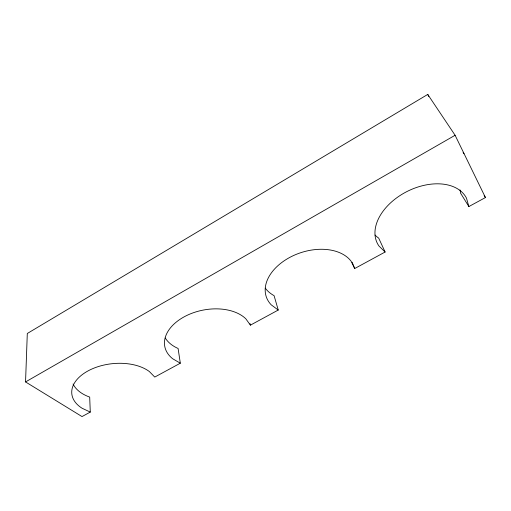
<?xml version="1.0" encoding="UTF-8"?>
<svg xmlns="http://www.w3.org/2000/svg" width="511" height="511" viewBox="0 0 511 511"><rect width="100%" height="100%" fill="white"/><g stroke="black" fill="none" stroke-linecap="round" stroke-linejoin="round"><path stroke-width="0.77" d="M73.054 383.978A42.368 25.761 -6 0 0 89.693 397.085L90.281 412.083L82.009 416.574L25.55 381.928L27.3 333.491L427.752 94.426L455.103 135.268L485.45 197.553L468.868 206.553L460.545 193.113A48.96 32.908 -27.3 0 0 460.028 189.92M25.55 381.928L455.103 135.268M165.283 338.02A43.524 28.399 -11.2 0 0 178.096 348.464L180.319 363.2L154.763 377.073L149.327 371.516A43.135 25.614 -6.3 0 0 87.949 370.954A43.135 25.614 -6.3 0 0 82.111 408.263L90.281 412.083M180.319 363.2L172.673 358.748A44.336 28.284 -11.3 0 1 184.132 316.839A44.336 28.284 -11.3 0 1 245.797 318.775L250.409 325.149L278.24 310.043L274.088 295.665A45.543 30.896 -18.6 0 1 265.273 288.134M278.24 310.043L271.245 304.856A46.437 30.82 -18.5 0 1 289.347 257.64A46.437 30.82 -18.5 0 1 351.089 261.204L354.704 268.537L385.115 252.019L378.702 238.126A48.96 32.908 -27.3 0 1 375.048 235.054M385.115 252.019L378.932 245.983A49.969 32.889 -26.8 0 1 404.929 192.609A49.969 32.889 -26.8 0 1 466.473 198.121L468.868 206.553M463.107 152.412L463.988 153.741M484.141 195.553L485.45 197.553M427.752 94.426L428.793 96.522M352.111 262.213L354.704 268.537M250.032 323.629L250.409 325.149"/></g></svg>
